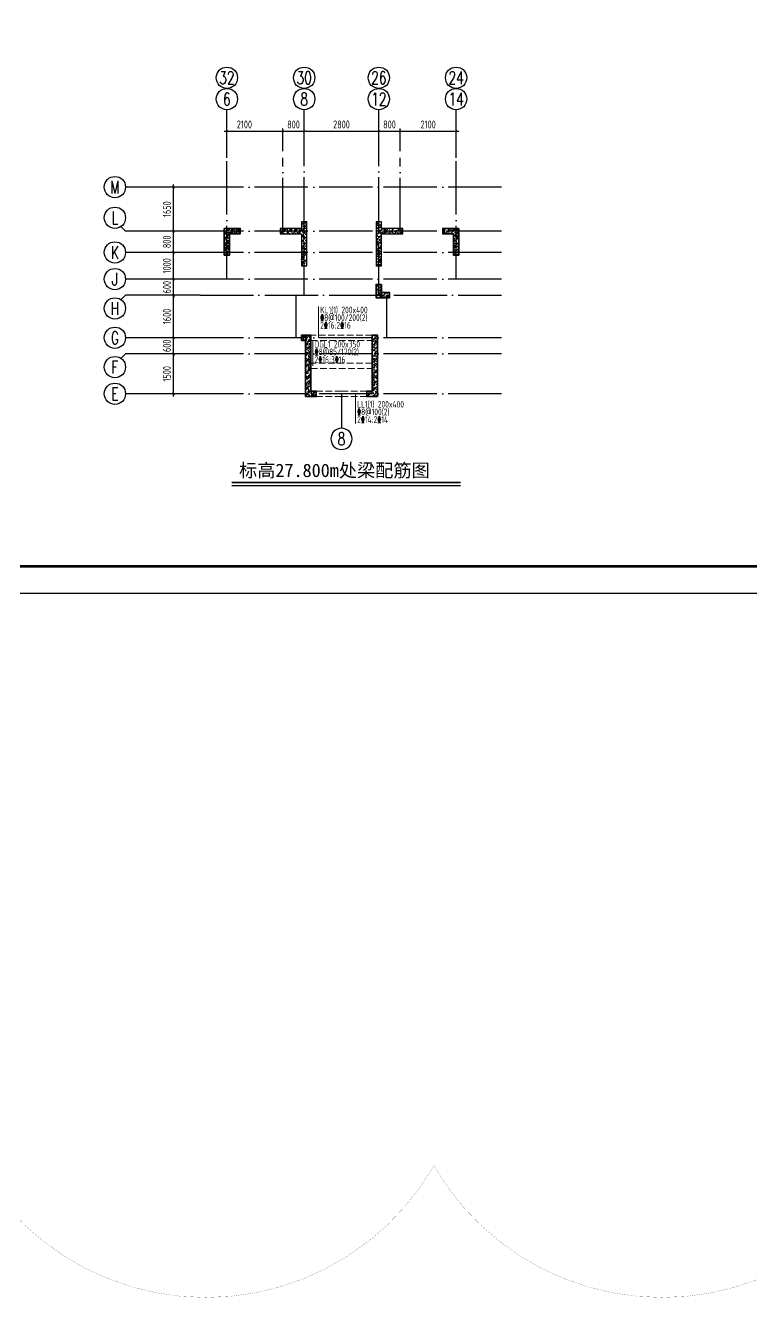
# Model space of a CAD drawing. Extents: x -1058961 to 23600, y -449123 to 2751847.
# Drawn here: x -185282 to -158047, y -383941 to -336238 of the extents above; entities that cross this region are included whole.
import ezdxf
from ezdxf.enums import TextEntityAlignment as Align

# ---------------------------------------------------------------- set-up
doc = ezdxf.new("R2010")
doc.units = 0
doc.header["$LTSCALE"] = 1000
for name, pattern in [('__DASH', [0.35, 0.25, -0.1]), ('DASH', [0.35, 0.25, -0.1]), ('DOTE', [2.42, 2, -0.2, 0.02, -0.2])]:
    doc.linetypes.add(name, pattern=pattern)
doc.layers.get('0').update_dxf_attribs({"linetype": 'CONTINUOUS'})
doc.layers.get('DEFPOINTS').update_dxf_attribs({"linetype": 'CONTINUOUS'})
for name, color, linetype in [('-TK', 7, 'CONTINUOUS'), ('A-AXIS', 1, 'CONTINUOUS'), ('A-DOTE', 10, 'DOTE'), ('AXIS_NUM', 7, 'CONTINUOUS'), ('S-L主梁线', 4, 'DASH'), ('S-L梁编号', 6, 'CONTINUOUS'), ('S-L梁配筋', 7, 'CONTINUOUS'), ('S-Q墙填充', 252, 'CONTINUOUS'), ('S-Q墙实线', 6, 'CONTINUOUS'), ('S-Y一般标注', 3, 'CONTINUOUS'), ('S-Z柱填充', 252, 'CONTINUOUS'), ('S-Z柱实线', 6, 'CONTINUOUS'), ('S-引出线', 40, 'CONTINUOUS'), ('S-文字', 7, 'CONTINUOUS'), ('水平筋标注', 7, 'CONTINUOUS')]:
    doc.layers.add(name, color=color, linetype=linetype)
doc.styles.add('-宋体', font='', dxfattribs={"width": 0.7, "height": 300, "bigfont": '宋体.TTF'})
doc.styles.add('TSSD_Axis', font='complex.shx', dxfattribs={"width": 0.7, "bigfont": 'hztxt.shx'})
doc.styles.add('TSSD_DIMENSION', font='Tssdeng.shx', dxfattribs={"width": 0.7, "bigfont": 'tssdchn.shx'})
doc.styles.add('TSSD_REIN', font='tssdeng.shx', dxfattribs={"width": 0.7, "height": 300, "bigfont": 'tssdchn.shx'})
doc.styles.get('-宋体').set_extended_font_data('SimSun')
doc.dimstyles.new('TSSD_100_100', dxfattribs={"dimtxt": 300, "dimasz": 100, "dimexe": 100, "dimexo": 250, "dimgap": 100, "dimtad": 1, "dimdec": 0, "dimzin": 0, "dimdsep": 46, "dimtxsty": 'TSSD_DIMENSION', "dimblk": 'ARCHTICK', "dimcen": 0, "dimdle": 100, "dimclrt": 7, "dimadec": 0, "dimazin": 0, "dimtfac": 1, "dimtdec": 0, "dimtix": 1, "dimtmove": 2, "dimatfit": 3, "dimldrblk": 'ARCHTICK', "dimfxl": 0, "dimtolj": 1, "dimtzin": 0, "dimarcsym": 0})
pattern_1 = [(50, (-165000.54, -298558.83), (215.17805, -18.82564), [22.5, -247.5]), (355, (-165000.54, -298558.83), (-41.6254, 225.6576), [18, -198]), (100.4514, (-164982.6, -298560.4), (173.5528, 206.8319), [19.1221, -210.3426]), (46.1842, (-165000.54, -298498.83), (320.1723, -49.6557), [33.75, -371.25]), (96.6356, (-164973.86, -298502.97), (280.3988, 292.2354), [28.683, -315.514]), (351.1842, (-165000.54, -298498.83), (280.3986, 292.2356), [27, -297]), (21, (-164970.54, -298513.83), (179.0721, -120.78567), [22.5, -247.5]), (326, (-164970.54, -298513.83), (72.9946, 217.545), [18, -198]), (71.4514, (-164955.62, -298523.9), (252.0668, 96.75915), [19.1221, -210.3426]), (37.5, (-165000.54, -298558.83), (3.64796, 99.86816), [0, -195.6, 0, -201, 0, -198.75]), (7.5, (-165000.54, -298558.83), (78.92086, 118.32351), [0, -114.6, 0, -191.1, 0, -75.75]), (327.5, (-165067.44, -298558.83), (160.14673, -6.76646), [0, -75, 0, -234, 0, -310.5]), (317.5, (-165097.44, -298558.83), (174.95585, 30.0315), [0, -97.5, 0, -155.4, 0, -220.5]), (45, (-165000.54, -298558.83), (-106.066, 106.066), [])]
pattern_2 = [(50, (-170262.38, -130522.76), (215.17805, -18.82564), [22.5, -247.5]), (355, (-170262.38, -130522.76), (-41.6254, 225.65764), [18, -198]), (100.4514, (-170244.45, -130524.32), (173.55281, 206.83186), [19.12206, -210.34263]), (46.1842, (-170262.38, -130462.76), (320.1723, -49.6557), [33.75, -371.25]), (96.6356, (-170235.7, -130466.9), (280.3988, 292.23536), [28.6831, -315.5139]), (351.1842, (-170262.38, -130462.76), (280.3986, 292.2356), [27, -297]), (21, (-170232.38, -130477.76), (179.07212, -120.78567), [22.5, -247.5]), (326, (-170232.38, -130477.76), (72.9946, 217.54501), [18, -198]), (71.4514, (-170217.46, -130487.82), (252.06679, 96.75915), [19.12206, -210.34263]), (37.5, (-170262.38, -130522.756), (3.647957, 99.868156), [0, -195.6, 0, -201, 0, -198.75]), (7.5, (-170262.38, -130522.76), (78.92086, 118.323514), [0, -114.6, 0, -191.1, 0, -75.75]), (327.5, (-170329.28, -130522.756), (160.14673, -6.766462), [0, -75, 0, -234, 0, -310.5]), (317.5, (-170359.28, -130522.76), (174.95585, 30.031495), [0, -97.5, 0, -155.4, 0, -220.5]), (45, (-170262.38, -130522.76), (-106.06602, 106.06602), [])]

# ---------------------------------------------------------------- blocks, each defined once
blk = doc.blocks.new('A1')
blk.add_lwpolyline([(0, 59400), (0, 0), (84100, 0), (84100, 59400)], close=True)
at = {"const_width": 100}
blk.add_lwpolyline([(2500, 58400), (2500, 1000), (83100, 1000), (83100, 58400)], close=True, dxfattribs=at)
blk = doc.blocks.new('ts_axno')
at = {"color": 0, "linetype": 'ByBlock', "lineweight": -2}
blk.add_circle((0, 0), 0.5, dxfattribs=at)
at = {"color": 0, "linetype": 'ByBlock', "lineweight": -2, "style": 'TSSD_Axis', "width": 0.7}
blk.add_attdef('A', text='', height=0.6, dxfattribs=at).set_placement((0, 0), align=Align.MIDDLE_CENTER)
blk = doc.blocks.new('_ArchTick')
at = {"color": 0, "linetype": 'ByBlock', "const_width": 0.15}
blk.add_lwpolyline([(-0.5, -0.5), (0.5, 0.5)], dxfattribs=at)
blk = doc.blocks.new('*D3488')
at = {"layer": 'DEFPOINTS', "color": 0}
for p in [(-175627, -340202), (-177727, -341202), (-175627, -341202)]:
    blk.add_point(p, dxfattribs=at)
at = {"layer": 'S-Y一般标注', "color": 0, "lineweight": -2}
for p, q in [((-177727, -340952), (-177727, -340102)), ((-175627, -340952), (-175627, -340102)), ((-177827, -340202), (-175527, -340202))]:
    blk.add_line(p, q, dxfattribs=at)
at = {"layer": 'S-Y一般标注', "color": 0, "lineweight": -2, "xscale": 100, "yscale": 100, "zscale": 100, "rotation": 180}
blk.add_blockref('_ArchTick', (-177727, -340202), dxfattribs=at)
at = {"layer": 'S-Y一般标注', "color": 0, "lineweight": -2, "xscale": 100, "yscale": 100, "zscale": 100}
blk.add_blockref('_ArchTick', (-175627, -340202), dxfattribs=at)
at = {"layer": 'S-Y一般标注', "color": 7, "insert": (-177069, -339952), "char_height": 300, "attachment_point": 5, "style": 'TSSD_DIMENSION'}
blk.add_mtext('\\A1;2100', dxfattribs=at)
blk = doc.blocks.new('*D3489')
at = {"layer": 'DEFPOINTS', "color": 0}
for p in [(-172027, -340202), (-174827, -341202), (-172027, -341202)]:
    blk.add_point(p, dxfattribs=at)
at = {"layer": 'S-Y一般标注', "color": 0, "lineweight": -2}
for p, q in [((-174827, -340952), (-174827, -340102)), ((-172027, -340952), (-172027, -340102)), ((-174927, -340202), (-171927, -340202))]:
    blk.add_line(p, q, dxfattribs=at)
at = {"layer": 'S-Y一般标注', "color": 0, "lineweight": -2, "xscale": 100, "yscale": 100, "zscale": 100, "rotation": 180}
blk.add_blockref('_ArchTick', (-174827, -340202), dxfattribs=at)
at = {"layer": 'S-Y一般标注', "color": 0, "lineweight": -2, "xscale": 100, "yscale": 100, "zscale": 100}
blk.add_blockref('_ArchTick', (-172027, -340202), dxfattribs=at)
at = {"layer": 'S-Y一般标注', "color": 7, "insert": (-173427, -339952), "char_height": 300, "attachment_point": 5, "style": 'TSSD_DIMENSION'}
blk.add_mtext('\\A1;2800', dxfattribs=at)
blk = doc.blocks.new('*D3490')
at = {"layer": 'DEFPOINTS', "color": 0}
for p in [(-171227, -340202), (-172027, -341202), (-171227, -341202)]:
    blk.add_point(p, dxfattribs=at)
at = {"layer": 'S-Y一般标注', "color": 0, "lineweight": -2}
for p, q in [((-172027, -340952), (-172027, -340102)), ((-171227, -340952), (-171227, -340102)), ((-172127, -340202), (-171127, -340202))]:
    blk.add_line(p, q, dxfattribs=at)
at = {"layer": 'S-Y一般标注', "color": 0, "lineweight": -2, "xscale": 100, "yscale": 100, "zscale": 100, "rotation": 180}
blk.add_blockref('_ArchTick', (-172027, -340202), dxfattribs=at)
at = {"layer": 'S-Y一般标注', "color": 0, "lineweight": -2, "xscale": 100, "yscale": 100, "zscale": 100}
blk.add_blockref('_ArchTick', (-171227, -340202), dxfattribs=at)
at = {"layer": 'S-Y一般标注', "color": 7, "insert": (-171627, -339952), "char_height": 300, "attachment_point": 5, "style": 'TSSD_DIMENSION'}
blk.add_mtext('\\A1;800', dxfattribs=at)
blk = doc.blocks.new('*D3491')
at = {"layer": 'DEFPOINTS', "color": 0}
for p in [(-179727, -348552), (-178727, -348552), (-178727, -350052)]:
    blk.add_point(p, dxfattribs=at)
at = {"layer": 'S-Y一般标注', "color": 0, "lineweight": -2}
for p, q in [((-178977, -348552), (-179827, -348552)), ((-179727, -350152), (-179727, -348452)), ((-178977, -350052), (-179827, -350052))]:
    blk.add_line(p, q, dxfattribs=at)
at = {"layer": 'S-Y一般标注', "color": 0, "lineweight": -2, "xscale": 100, "yscale": 100, "zscale": 100}
for p, rotation in [((-179727, -348552), 90), ((-179727, -350052), 270)]:
    blk.add_blockref('_ArchTick', p, dxfattribs=dict(at, rotation=rotation))
at = {"layer": 'S-Y一般标注', "color": 7, "insert": (-179977, -349302), "char_height": 300, "attachment_point": 5, "rotation": 90, "style": 'TSSD_DIMENSION'}
blk.add_mtext('\\A1;1500', dxfattribs=at)
blk = doc.blocks.new('*D3492')
at = {"layer": 'DEFPOINTS', "color": 0}
for p in [(-179727, -347952), (-178727, -347952), (-178727, -348552)]:
    blk.add_point(p, dxfattribs=at)
at = {"layer": 'S-Y一般标注', "color": 0, "lineweight": -2}
for p, q in [((-178977, -347952), (-179827, -347952)), ((-179727, -347952), (-179727, -347852)), ((-179727, -348552), (-179727, -347952)), ((-178977, -348552), (-179827, -348552)), ((-179727, -348552), (-179727, -348652))]:
    blk.add_line(p, q, dxfattribs=at)
at = {"layer": 'S-Y一般标注', "color": 0, "lineweight": -2, "xscale": 100, "yscale": 100, "zscale": 100}
for p, rotation in [((-179727, -347952), 270), ((-179727, -348552), 90)]:
    blk.add_blockref('_ArchTick', p, dxfattribs=dict(at, rotation=rotation))
at = {"layer": 'S-Y一般标注', "color": 7, "insert": (-179977, -348252), "char_height": 300, "attachment_point": 5, "rotation": 90, "style": 'TSSD_DIMENSION'}
blk.add_mtext('\\A1;600', dxfattribs=at)
blk = doc.blocks.new('*D3493')
at = {"layer": 'DEFPOINTS', "color": 0}
for p in [(-179727, -346352), (-178727, -346352), (-178727, -347952)]:
    blk.add_point(p, dxfattribs=at)
at = {"layer": 'S-Y一般标注', "color": 0, "lineweight": -2}
for p, q in [((-179727, -348052), (-179727, -346252)), ((-178977, -346352), (-179827, -346352)), ((-178977, -347952), (-179827, -347952))]:
    blk.add_line(p, q, dxfattribs=at)
at = {"layer": 'S-Y一般标注', "color": 0, "lineweight": -2, "xscale": 100, "yscale": 100, "zscale": 100}
for p, rotation in [((-179727, -346352), 90), ((-179727, -347952), 270)]:
    blk.add_blockref('_ArchTick', p, dxfattribs=dict(at, rotation=rotation))
at = {"layer": 'S-Y一般标注', "color": 7, "insert": (-179977, -347152), "char_height": 300, "attachment_point": 5, "rotation": 90, "style": 'TSSD_DIMENSION'}
blk.add_mtext('\\A1;1600', dxfattribs=at)
blk = doc.blocks.new('*D3494')
at = {"layer": 'DEFPOINTS', "color": 0}
for p in [(-179727, -345752), (-178727, -345752), (-178727, -346352)]:
    blk.add_point(p, dxfattribs=at)
at = {"layer": 'S-Y一般标注', "color": 0, "lineweight": -2}
for p, q in [((-178977, -345752), (-179827, -345752)), ((-179727, -345752), (-179727, -345652)), ((-179727, -346352), (-179727, -345752)), ((-178977, -346352), (-179827, -346352)), ((-179727, -346352), (-179727, -346452))]:
    blk.add_line(p, q, dxfattribs=at)
at = {"layer": 'S-Y一般标注', "color": 0, "lineweight": -2, "xscale": 100, "yscale": 100, "zscale": 100}
for p, rotation in [((-179727, -345752), 270), ((-179727, -346352), 90)]:
    blk.add_blockref('_ArchTick', p, dxfattribs=dict(at, rotation=rotation))
at = {"layer": 'S-Y一般标注', "color": 7, "insert": (-179977, -346052), "char_height": 300, "attachment_point": 5, "rotation": 90, "style": 'TSSD_DIMENSION'}
blk.add_mtext('\\A1;600', dxfattribs=at)
blk = doc.blocks.new('*D3495')
at = {"layer": 'DEFPOINTS', "color": 0}
for p in [(-179727, -344752), (-178727, -344752), (-178727, -345752)]:
    blk.add_point(p, dxfattribs=at)
at = {"layer": 'S-Y一般标注', "color": 0, "lineweight": -2}
for p, q in [((-178977, -344752), (-179827, -344752)), ((-179727, -345852), (-179727, -344652)), ((-178977, -345752), (-179827, -345752))]:
    blk.add_line(p, q, dxfattribs=at)
at = {"layer": 'S-Y一般标注', "color": 0, "lineweight": -2, "xscale": 100, "yscale": 100, "zscale": 100}
for p, rotation in [((-179727, -344752), 90), ((-179727, -345752), 270)]:
    blk.add_blockref('_ArchTick', p, dxfattribs=dict(at, rotation=rotation))
at = {"layer": 'S-Y一般标注', "color": 7, "insert": (-179977, -345252), "char_height": 300, "attachment_point": 5, "rotation": 90, "style": 'TSSD_DIMENSION'}
blk.add_mtext('\\A1;1000', dxfattribs=at)
blk = doc.blocks.new('*D3496')
at = {"layer": 'DEFPOINTS', "color": 0}
for p in [(-179727, -343952), (-178727, -343952), (-178727, -344752)]:
    blk.add_point(p, dxfattribs=at)
at = {"layer": 'S-Y一般标注', "color": 0, "lineweight": -2}
for p, q in [((-179727, -344852), (-179727, -343852)), ((-178977, -343952), (-179827, -343952)), ((-178977, -344752), (-179827, -344752))]:
    blk.add_line(p, q, dxfattribs=at)
at = {"layer": 'S-Y一般标注', "color": 0, "lineweight": -2, "xscale": 100, "yscale": 100, "zscale": 100}
for p, rotation in [((-179727, -343952), 90), ((-179727, -344752), 270)]:
    blk.add_blockref('_ArchTick', p, dxfattribs=dict(at, rotation=rotation))
at = {"layer": 'S-Y一般标注', "color": 7, "insert": (-179977, -344352), "char_height": 300, "attachment_point": 5, "rotation": 90, "style": 'TSSD_DIMENSION'}
blk.add_mtext('\\A1;800', dxfattribs=at)
blk = doc.blocks.new('*D3497')
at = {"layer": 'DEFPOINTS', "color": 0}
for p in [(-174827, -340202), (-175627, -341202), (-174827, -341202)]:
    blk.add_point(p, dxfattribs=at)
at = {"layer": 'S-Y一般标注', "color": 0, "lineweight": -2}
for p, q in [((-175627, -340952), (-175627, -340102)), ((-174827, -340952), (-174827, -340102)), ((-175727, -340202), (-174727, -340202))]:
    blk.add_line(p, q, dxfattribs=at)
at = {"layer": 'S-Y一般标注', "color": 0, "lineweight": -2, "xscale": 100, "yscale": 100, "zscale": 100, "rotation": 180}
blk.add_blockref('_ArchTick', (-175627, -340202), dxfattribs=at)
at = {"layer": 'S-Y一般标注', "color": 0, "lineweight": -2, "xscale": 100, "yscale": 100, "zscale": 100}
blk.add_blockref('_ArchTick', (-174827, -340202), dxfattribs=at)
at = {"layer": 'S-Y一般标注', "color": 7, "insert": (-175227, -339952), "char_height": 300, "attachment_point": 5, "style": 'TSSD_DIMENSION'}
blk.add_mtext('\\A1;800', dxfattribs=at)
blk = doc.blocks.new('*D3498')
at = {"layer": 'DEFPOINTS', "color": 0}
for p in [(-169127, -340202), (-171227, -341202), (-169127, -341202)]:
    blk.add_point(p, dxfattribs=at)
at = {"layer": 'S-Y一般标注', "color": 0, "lineweight": -2}
for p, q in [((-171227, -340952), (-171227, -340102)), ((-169127, -340952), (-169127, -340102)), ((-171327, -340202), (-169027, -340202))]:
    blk.add_line(p, q, dxfattribs=at)
at = {"layer": 'S-Y一般标注', "color": 0, "lineweight": -2, "xscale": 100, "yscale": 100, "zscale": 100, "rotation": 180}
blk.add_blockref('_ArchTick', (-171227, -340202), dxfattribs=at)
at = {"layer": 'S-Y一般标注', "color": 0, "lineweight": -2, "xscale": 100, "yscale": 100, "zscale": 100}
blk.add_blockref('_ArchTick', (-169127, -340202), dxfattribs=at)
at = {"layer": 'S-Y一般标注', "color": 7, "insert": (-170177, -339952), "char_height": 300, "attachment_point": 5, "style": 'TSSD_DIMENSION'}
blk.add_mtext('\\A1;2100', dxfattribs=at)
blk = doc.blocks.new('*D3499')
at = {"layer": 'DEFPOINTS', "color": 0}
for p in [(-179727, -342302), (-178727, -342302), (-178727, -343952)]:
    blk.add_point(p, dxfattribs=at)
at = {"layer": 'S-Y一般标注', "color": 0, "lineweight": -2}
for p, q in [((-178977, -342302), (-179827, -342302)), ((-179727, -344052), (-179727, -342202)), ((-178977, -343952), (-179827, -343952))]:
    blk.add_line(p, q, dxfattribs=at)
at = {"layer": 'S-Y一般标注', "color": 0, "lineweight": -2, "xscale": 100, "yscale": 100, "zscale": 100}
for p, rotation in [((-179727, -342302), 90), ((-179727, -343952), 270)]:
    blk.add_blockref('_ArchTick', p, dxfattribs=dict(at, rotation=rotation))
at = {"layer": 'S-Y一般标注', "color": 7, "insert": (-179977, -343127), "char_height": 300, "attachment_point": 5, "rotation": 90, "style": 'TSSD_DIMENSION'}
blk.add_mtext('\\A1;1650', dxfattribs=at)

msp = doc.modelspace()

# ---------------------------------------------------------------- hatches: boundary and pattern name
at = {"layer": 'S-Q墙填充'}
h = msp.add_hatch(dxfattribs=at)
h.set_pattern_fill('ARMORED', color=252, scale=30, style=0)
h.set_pattern_definition(pattern_1)
h.paths.add_polyline_path([(-177827.28, -343851.87), (-177227.37, -343851.87), (-177227.37, -344051.87), (-177627.28, -344051.87), (-177627.28, -344851.87), (-177827.28, -344851.87)])
h = msp.add_hatch(dxfattribs=at)
h.set_pattern_fill('ARMORED', color=252, scale=30, style=0)
h.set_pattern_definition(pattern_2)
h.paths.add_polyline_path([(-174727.28, -343951.87), (-174727.28, -343601.87), (-174927.28, -343601.87), (-174927.28, -343851.87), (-175727.41, -343851.87), (-175727.41, -344051.87), (-174927.28, -344051.87), (-174927.28, -345251.87), (-174727.28, -345251.87)])
h = msp.add_hatch(dxfattribs=at)
h.set_pattern_fill('ARMORED', color=252, scale=30, style=0)
h.set_pattern_definition(pattern_2)
h.paths.add_polyline_path([(-172127.28, -343951.87), (-172127.28, -345251.87), (-171927.28, -345251.87), (-171927.28, -344051.87), (-171127.67, -344051.87), (-171127.67, -343851.87), (-171927.28, -343851.87), (-171927.28, -343601.87), (-172127.28, -343601.87)])
h = msp.add_hatch(dxfattribs=at)
h.set_pattern_fill('ARMORED', color=252, scale=30, style=0)
h.set_pattern_definition(pattern_1)
h.paths.add_polyline_path([(-169027.28, -343851.87), (-169627.2, -343851.87), (-169627.2, -344051.87), (-169227.28, -344051.87), (-169227.28, -344851.87), (-169027.28, -344851.87)])
h = msp.add_hatch(dxfattribs=at)
h.set_pattern_fill('ARMORED', color=252, scale=30, style=0)
h.set_pattern_definition(pattern_1)
h.paths.add_polyline_path([(-174577.28, -347851.87), (-174927.28, -347851.87), (-174927.28, -348051.87), (-174777.28, -348051.87), (-174777.28, -348551.87), (-174777.28, -349001.87), (-174777.28, -350151.87), (-174377.28, -350151.87), (-174377.28, -349951.87), (-174577.28, -349951.87), (-174577.28, -349001.87), (-174577.28, -348551.87)])
h = msp.add_hatch(dxfattribs=at)
h.set_pattern_fill('ARMORED', color=252, scale=30, style=0)
h.set_pattern_definition(pattern_1)
h.paths.add_polyline_path([(-172077.28, -350151.87), (-172077.28, -349001.87), (-172077.28, -348551.87), (-172077.28, -347851.87), (-172277.28, -347851.87), (-172277.28, -348551.87), (-172277.28, -349001.87), (-172277.28, -349951.87), (-172477.28, -349951.87), (-172477.28, -350151.87)])
at = {"layer": 'S-Z柱填充'}
h = msp.add_hatch(dxfattribs=at)
h.set_pattern_fill('ARMORED', color=252, scale=30, style=0)
h.set_pattern_definition(pattern_1)
h.paths.add_polyline_path([(-171927.28, -345951.6), (-172127.28, -345951.6), (-172127.28, -346451.6), (-171627.28, -346451.6), (-171627.28, -346251.6), (-171927.28, -346251.6)])

# ---------------------------------------------------------------- linework, layer by layer
at = {"layer": 'A-AXIS'}
for p, q in [((-177727.28, -341201.99), (-177727.28, -339401.99)), ((-174827.28, -341201.99), (-174827.28, -339401.99)), ((-172027.28, -341201.99), (-172027.28, -339401.99)), ((-169127.28, -341201.99), (-169127.28, -339401.99)), ((-178727.28, -342301.87), (-181527.28, -342301.87)), ((-181527.28, -343951.87), (-181698.89, -343780.26)), ((-178727.28, -343951.87), (-181527.28, -343951.87)), ((-178727.28, -344751.87), (-181527.28, -344751.87)), ((-178727.28, -345751.87), (-181527.28, -345751.87)), ((-181527.28, -346351.6), (-181698.89, -346523.21)), ((-178727.28, -346351.6), (-181527.28, -346351.6)), ((-178727.28, -347951.87), (-181527.28, -347951.87)), ((-181527.28, -348551.87), (-181698.89, -348723.48)), ((-178727.28, -348551.87), (-181527.28, -348551.87)), ((-178727.28, -350051.87), (-181527.28, -350051.87))]:
    msp.add_line(p, q, dxfattribs=at)
at = {"layer": 'A-DOTE'}
for p, q in [((-177727.28, -345751.87), (-177727.28, -341201.99)), ((-175627.28, -343951.87), (-175627.28, -341201.99)), ((-174827.28, -346351.6), (-174827.28, -341201.99)), ((-172027.28, -346351.6), (-172027.28, -341201.99)), ((-171227.28, -343951.87), (-171227.28, -341201.99)), ((-169127.28, -345751.87), (-169127.28, -341201.99)), ((-167427.28, -342301.87), (-178727.28, -342301.87)), ((-167427.28, -343951.87), (-178727.28, -343951.87)), ((-167427.28, -344751.87), (-178727.28, -344751.87)), ((-167427.28, -345751.87), (-178727.28, -345751.87)), ((-178727.28, -346351.6), (-167427.28, -346351.6)), ((-175127.28, -347951.87), (-175127.28, -346351.87)), ((-171727.28, -347951.87), (-171727.28, -346351.87)), ((-167427.28, -347951.87), (-178727.28, -347951.87)), ((-167427.28, -348551.87), (-178727.28, -348551.87)), ((-167427.28, -350051.87), (-178727.28, -350051.87)), ((-173427.28, -350051.87), (-173427.28, -351340.43))]:
    msp.add_line(p, q, dxfattribs=at)
at = {"layer": 'S-L主梁线', "linetype": '__DASH', "lineweight": 18}
for p, q in [((-172277.28, -347851.87), (-174577.28, -347851.87)), ((-174577.28, -348051.87), (-172277.28, -348051.87)), ((-172277.28, -348901.87), (-174577.28, -348901.87)), ((-174577.28, -349101.87), (-172277.28, -349101.87)), ((-173427.27, -349951.87), (-174377.28, -349951.87)), ((-172477.28, -349951.87), (-173427.27, -349951.87)), ((-174377.28, -350151.87), (-173427.28, -350151.87)), ((-173427.26, -350151.87), (-172477.28, -350151.87))]:
    msp.add_line(p, q, dxfattribs=at)
at = {"layer": 'S-L梁编号', "lineweight": 18}
for p, q in [((-174289.83, -347951.87), (-174289.83, -346781.15)), ((-174497.37, -349001.87), (-174497.37, -348065.5)), ((-172902.67, -350051.87), (-172902.67, -351161.56))]:
    msp.add_line(p, q, dxfattribs=at)
at = {"layer": 'S-Q墙实线', "lineweight": 35}
for points in [[(-177827.28, -343851.87), (-177227.37, -343851.87), (-177227.37, -344051.87), (-177627.28, -344051.87), (-177627.28, -344851.87), (-177827.28, -344851.87)], [(-169027.28, -343851.87), (-169627.2, -343851.87), (-169627.2, -344051.87), (-169227.28, -344051.87), (-169227.28, -344851.87), (-169027.28, -344851.87)], [(-174577.28, -347851.87), (-174927.28, -347851.87), (-174927.28, -348051.87), (-174777.28, -348051.87), (-174777.28, -348551.87), (-174777.28, -349001.87), (-174777.28, -350151.87), (-174377.28, -350151.87), (-174377.28, -349951.87), (-174577.28, -349951.87), (-174577.28, -349001.87), (-174577.28, -348551.87)], [(-172077.28, -350151.87), (-172077.28, -349001.87), (-172077.28, -348551.87), (-172077.28, -347851.87), (-172277.28, -347851.87), (-172277.28, -348551.87), (-172277.28, -349001.87), (-172277.28, -349951.87), (-172477.28, -349951.87), (-172477.28, -350151.87)]]:
    msp.add_lwpolyline(points, close=True, dxfattribs=at)
at = {"layer": 'S-Q墙实线'}
msp.add_lwpolyline([(-174727.28, -343951.87), (-174727.28, -343601.87), (-174927.28, -343601.87), (-174927.28, -343851.87), (-175727.41, -343851.87), (-175727.41, -344051.87), (-174927.28, -344051.87), (-174927.28, -345251.87), (-174727.28, -345251.87), (-174727.28, -343951.87)], dxfattribs=at)
msp.add_lwpolyline([(-172127.28, -343951.87), (-172127.28, -345251.87), (-171927.28, -345251.87), (-171927.28, -344051.87), (-171127.67, -344051.87), (-171127.67, -343851.87), (-171927.28, -343851.87), (-171927.28, -343601.87), (-172127.28, -343601.87)], close=True, dxfattribs=at)
at = {"layer": 'S-Z柱实线', "lineweight": 35}
msp.add_lwpolyline([(-171927.28, -345951.6), (-172127.28, -345951.6), (-172127.28, -346451.6), (-171627.28, -346451.6), (-171627.28, -346251.6), (-171927.28, -346251.6)], close=True, dxfattribs=at)
at = {"layer": 'S-引出线', "color": 3, "const_width": 56}
msp.add_lwpolyline([(-177543.99, -353378.72), (-168962.97, -353378.72)], dxfattribs=at)
at = {"layer": 'S-引出线', "color": 3}
msp.add_lwpolyline([(-177543.99, -353490.72), (-168962.97, -353490.72)], dxfattribs=at)
at = {"layer": '水平筋标注', "const_width": 5}
msp.add_lwpolyline([(-238381.15, -293475.97, -0.57735027), (-221276.2, -293475.97, -0.57735027), (-204171.25, -293475.97, -0.57735027), (-187066.31, -293475.97, -0.57735027), (-169961.36, -293475.97, -0.57735027), (-152856.41, -293475.97, -0.57735027), (-135751.46, -293475.97, -0.57735027), (-135751.46, -310580.91, -0.57735027), (-135751.46, -327685.86, -0.57735027), (-135751.46, -344790.81, -0.57735027), (-135751.46, -361895.76, -0.57735027), (-135751.46, -379000.71, -0.57735027), (-152856.41, -379000.71, -0.57735027), (-169961.36, -379000.71, -0.57735027), (-187066.31, -379000.71, -0.57735027), (-204171.25, -379000.71, -0.57735027), (-221276.2, -379000.71, -0.57735027), (-238381.15, -379000.71, -0.57735027), (-238381.15, -361895.76, -0.57735027), (-238381.15, -344790.81, -0.57735027), (-238381.15, -327685.86, -0.57735027), (-238381.15, -310580.91, -0.57735027), (-238381.15, -293475.97, -0.57735027), (-238381.15, -293475.97, -0.57735027)], format="xyb", dxfattribs=at)

# ---------------------------------------------------------------- block references
at = {"layer": '-TK'}
msp.add_blockref('A1', (-231559.17, -357526.42), dxfattribs=at)
at = {"layer": 'A-AXIS'}
ref = msp.add_blockref('ts_axno', (-177727.28, -338201.99), dxfattribs=dict(at, xscale=800, yscale=800, zscale=800))
ref.add_attrib('5', '32', dxfattribs={"layer": 'AXIS_NUM', "height": 480, "style": 'TSSD_Axis', "width": 0.7}).set_placement((-177727.28, -338201.99), align=Align.MIDDLE_CENTER)
ref = msp.add_blockref('ts_axno', (-174827.28, -338201.99), dxfattribs=dict(at, xscale=800, yscale=800, zscale=800))
ref.add_attrib('6', '30', dxfattribs={"layer": 'AXIS_NUM', "height": 480, "style": 'TSSD_Axis', "width": 0.7}).set_placement((-174827.28, -338201.99), align=Align.MIDDLE_CENTER)
ref = msp.add_blockref('ts_axno', (-172027.28, -338201.99), dxfattribs=dict(at, xscale=800, yscale=800, zscale=800))
ref.add_attrib('7', '26', dxfattribs={"layer": 'AXIS_NUM', "height": 480, "style": 'TSSD_Axis', "width": 0.7}).set_placement((-172027.28, -338201.99), align=Align.MIDDLE_CENTER)
ref = msp.add_blockref('ts_axno', (-169127.28, -338201.99), dxfattribs=dict(at, xscale=800, yscale=800, zscale=800))
ref.add_attrib('8', '24', dxfattribs={"layer": 'AXIS_NUM', "height": 480, "style": 'TSSD_Axis', "width": 0.7}).set_placement((-169127.28, -338201.99), align=Align.MIDDLE_CENTER)
ref = msp.add_blockref('ts_axno', (-177727.28, -339001.99), dxfattribs=dict(at, xscale=800, yscale=800, zscale=800))
ref.add_attrib('5', '6', dxfattribs={"layer": 'AXIS_NUM', "height": 480, "style": 'TSSD_Axis', "width": 0.7}).set_placement((-177727.28, -339001.99), align=Align.MIDDLE_CENTER)
ref = msp.add_blockref('ts_axno', (-174827.28, -339001.99), dxfattribs=dict(at, xscale=800, yscale=800, zscale=800))
ref.add_attrib('6', '8', dxfattribs={"layer": 'AXIS_NUM', "height": 480, "style": 'TSSD_Axis', "width": 0.7}).set_placement((-174827.28, -339001.99), align=Align.MIDDLE_CENTER)
ref = msp.add_blockref('ts_axno', (-172027.28, -339001.99), dxfattribs=dict(at, xscale=800, yscale=800, zscale=800))
ref.add_attrib('7', '12', dxfattribs={"layer": 'AXIS_NUM', "height": 480, "style": 'TSSD_Axis', "width": 0.7}).set_placement((-172027.28, -339001.99), align=Align.MIDDLE_CENTER)
ref = msp.add_blockref('ts_axno', (-169127.28, -339001.99), dxfattribs=dict(at, xscale=800, yscale=800, zscale=800))
ref.add_attrib('8', '14', dxfattribs={"layer": 'AXIS_NUM', "height": 480, "style": 'TSSD_Axis', "width": 0.7}).set_placement((-169127.28, -339001.99), align=Align.MIDDLE_CENTER)
ref = msp.add_blockref('ts_axno', (-181927.28, -342301.87), dxfattribs=dict(at, xscale=800, yscale=800, zscale=800))
ref.add_attrib('G', 'M', dxfattribs={"layer": 'AXIS_NUM', "height": 480, "style": 'TSSD_Axis', "width": 0.7}).set_placement((-181927.28, -342301.87), align=Align.MIDDLE_CENTER)
ref = msp.add_blockref('ts_axno', (-181927.28, -343451.87), dxfattribs=dict(at, xscale=800, yscale=800, zscale=800))
ref.add_attrib('G', 'L', dxfattribs={"layer": 'AXIS_NUM', "height": 480, "style": 'TSSD_Axis', "width": 0.7}).set_placement((-181927.28, -343451.87), align=Align.MIDDLE_CENTER)
ref = msp.add_blockref('ts_axno', (-181927.28, -344751.87), dxfattribs=dict(at, xscale=800, yscale=800, zscale=800))
ref.add_attrib('G', 'K', dxfattribs={"layer": 'AXIS_NUM', "height": 480, "style": 'TSSD_Axis', "width": 0.7}).set_placement((-181927.28, -344751.87), align=Align.MIDDLE_CENTER)
ref = msp.add_blockref('ts_axno', (-181927.28, -345751.87), dxfattribs=dict(at, xscale=800, yscale=800, zscale=800))
ref.add_attrib('G', 'J', dxfattribs={"layer": 'AXIS_NUM', "height": 480, "style": 'TSSD_Axis', "width": 0.7}).set_placement((-181927.28, -345751.87), align=Align.MIDDLE_CENTER)
ref = msp.add_blockref('ts_axno', (-181927.28, -346851.6), dxfattribs=dict(at, xscale=800, yscale=800, zscale=800))
ref.add_attrib('C', 'H', dxfattribs={"layer": 'AXIS_NUM', "height": 480, "style": 'TSSD_Axis', "width": 0.7}).set_placement((-181927.28, -346851.6), align=Align.MIDDLE_CENTER)
ref = msp.add_blockref('ts_axno', (-181927.28, -347951.87), dxfattribs=dict(at, xscale=800, yscale=800, zscale=800))
ref.add_attrib('D', 'G', dxfattribs={"layer": 'AXIS_NUM', "height": 480, "style": 'TSSD_Axis', "width": 0.7}).set_placement((-181927.28, -347951.87), align=Align.MIDDLE_CENTER)
ref = msp.add_blockref('ts_axno', (-181927.28, -349051.87), dxfattribs=dict(at, xscale=800, yscale=800, zscale=800))
ref.add_attrib('C', 'F', dxfattribs={"layer": 'AXIS_NUM', "height": 480, "style": 'TSSD_Axis', "width": 0.7}).set_placement((-181927.28, -349051.87), align=Align.MIDDLE_CENTER)
ref = msp.add_blockref('ts_axno', (-181927.28, -350051.87), dxfattribs=dict(at, xscale=800, yscale=800, zscale=800))
ref.add_attrib('B', 'E', dxfattribs={"layer": 'AXIS_NUM', "height": 480, "style": 'TSSD_Axis', "width": 0.7}).set_placement((-181927.28, -350051.87), align=Align.MIDDLE_CENTER)
ref = msp.add_blockref('ts_axno', (-173427.28, -351740.43), dxfattribs=dict(at, xscale=-800, yscale=800, zscale=800, rotation=180))
ref.add_attrib('6', '8', dxfattribs={"layer": 'AXIS_NUM', "height": 480, "style": 'TSSD_Axis', "width": 0.7}).set_placement((-173427.28, -351740.43), align=Align.MIDDLE_CENTER)

# ---------------------------------------------------------------- texts
at = {"layer": 'S-L梁编号', "color": 6, "style": 'TSSD_REIN', "width": 0.7}
for s, p in [('KL1(1) 200x400', (-174227.33, -347031.15)), ('DGL1 200x350', (-174434.87, -348315.5)), ('LL1(1) 200x400', (-172840.17, -350567.32))]:
    msp.add_text(s, height=250, dxfattribs=at).set_placement(p)
at = {"layer": 'S-L梁配筋', "color": 7, "style": 'TSSD_REIN', "width": 0.7}
for s, p in [('%%1328@100/200(2)', (-174227.33, -347318.65)), ('2%%13216;2%%13216', (-174227.33, -347606.15)), ('2%%13216;3%%13216', (-174434.87, -348890.5)), ('%%1328@85/170(2)', (-174434.87, -348603)), ('%%1328@100(2)', (-172840.17, -350854.82)), ('2%%13214;2%%13214', (-172840.17, -351142.32))]:
    msp.add_text(s, height=250, dxfattribs=at).set_placement(p)
at = {"layer": 'S-文字', "style": '-宋体'}
msp.add_text('标高27.800m处梁配筋图', height=500, dxfattribs=at).set_placement((-177271.5, -353172.21))

# ---------------------------------------------------------------- dimensions: what is measured, and where the dimension line sits
at = {"layer": 'S-Y一般标注'}
dim = msp.add_linear_dim(base=(-175627.28, -340201.99), p1=(-177727.28, -341201.99), p2=(-175627.28, -341201.99), dimstyle='TSSD_100_100', dxfattribs=at)
dim.commit()
dim.dimension.update_dxf_attribs({"geometry": '*D3488', "text_midpoint": (-177069.2, -339951.99), "dimtype": 160})
for base, p1, p2, picture, middle in [((-174827.28, -340201.99), (-175627.28, -341201.99), (-174827.28, -341201.99), '*D3497', (-175227.28, -339951.99)), ((-172027.28, -340201.99), (-174827.28, -341201.99), (-172027.28, -341201.99), '*D3489', (-173427.28, -339951.99)), ((-171227.28, -340201.99), (-172027.28, -341201.99), (-171227.28, -341201.99), '*D3490', (-171627.28, -339951.99)), ((-169127.28, -340201.99), (-171227.28, -341201.99), (-169127.28, -341201.99), '*D3498', (-170177.28, -339951.99))]:
    dim = msp.add_linear_dim(base=base, p1=p1, p2=p2, dimstyle='TSSD_100_100', dxfattribs=at)
    dim.commit()
    dim.dimension.update_dxf_attribs({"geometry": picture, "text_midpoint": middle})
for base, p1, p2, picture, middle in [((-179727.28, -342301.87), (-178727.28, -343951.87), (-178727.28, -342301.87), '*D3499', (-179977.28, -343126.87)), ((-179727.28, -343951.87), (-178727.28, -344751.87), (-178727.28, -343951.87), '*D3496', (-179977.28, -344351.87)), ((-179727.28, -344751.87), (-178727.28, -345751.87), (-178727.28, -344751.87), '*D3495', (-179977.28, -345251.87)), ((-179727.28, -345751.87), (-178727.28, -346351.6), (-178727.28, -345751.87), '*D3494', (-179977.28, -346051.73)), ((-179727.28, -346351.6), (-178727.28, -347951.87), (-178727.28, -346351.6), '*D3493', (-179977.28, -347151.73)), ((-179727.28, -347951.87), (-178727.28, -348551.87), (-178727.28, -347951.87), '*D3492', (-179977.28, -348251.87)), ((-179727.28, -348551.87), (-178727.28, -350051.87), (-178727.28, -348551.87), '*D3491', (-179977.28, -349301.87))]:
    dim = msp.add_linear_dim(base=base, p1=p1, p2=p2, angle=90, dimstyle='TSSD_100_100', dxfattribs=at)
    dim.commit()
    dim.dimension.update_dxf_attribs({"geometry": picture, "text_midpoint": middle})

doc.saveas('drawing.dxf')
